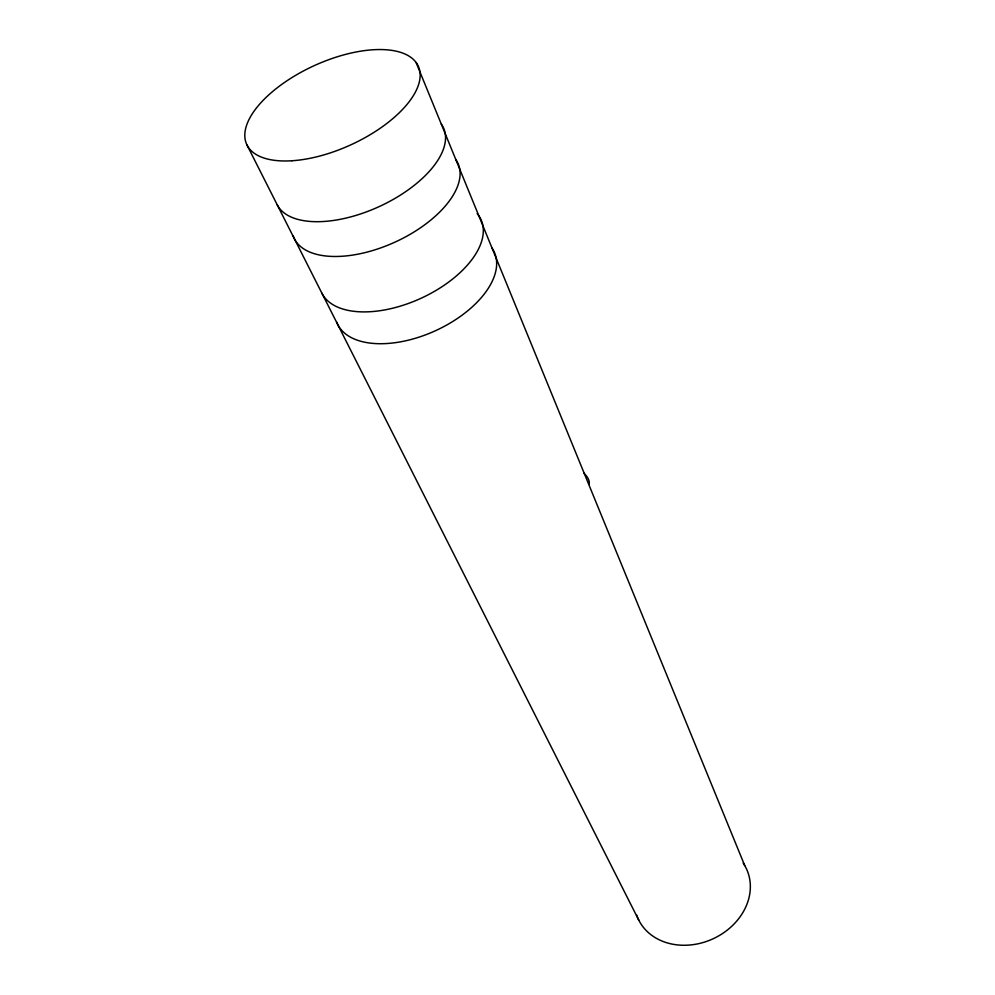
<?xml version="1.0" encoding="UTF-8"?>
<svg xmlns="http://www.w3.org/2000/svg" width="995" height="995" viewBox="0 0 995 995"><rect width="100%" height="100%" fill="white"/><g stroke="black" fill="none" stroke-linecap="round" stroke-linejoin="round"><path stroke-width="1.49" d="M247.021 145.071L638.802 920.188M416.109 62.536L744.72 865.538M583.854 473.11A12.711 6.343 40 0 1 588.965 484.465M477.152 213.626A87.659 46.678 -24.5 0 1 427.464 295.154A87.659 46.678 -24.5 0 1 321.907 293.226M455.772 159.461A90.085 45.67 -24.5 0 1 396.993 241.2A90.085 45.67 -24.5 0 1 293.226 236.039M492.077 248.165A86.254 47.213 -24.5 0 1 437.626 329.718A86.254 47.213 -24.5 0 1 336.621 322.007M441.32 124.126A91.615 44.962 -24.5 0 1 383.572 204.51A91.615 44.962 -24.5 0 1 277.132 204.634M743.19 863.113A59.638 49.389 -24.6 0 1 714.398 938.161A59.638 49.389 -24.6 0 1 636.589 914.902M291.958 160.755A94.276 43.618 -24.5 0 0 420.089 73.257A94.276 43.618 -24.5 0 0 285.403 81.839A94.276 43.618 -24.5 0 0 291.958 160.755"/></g></svg>
